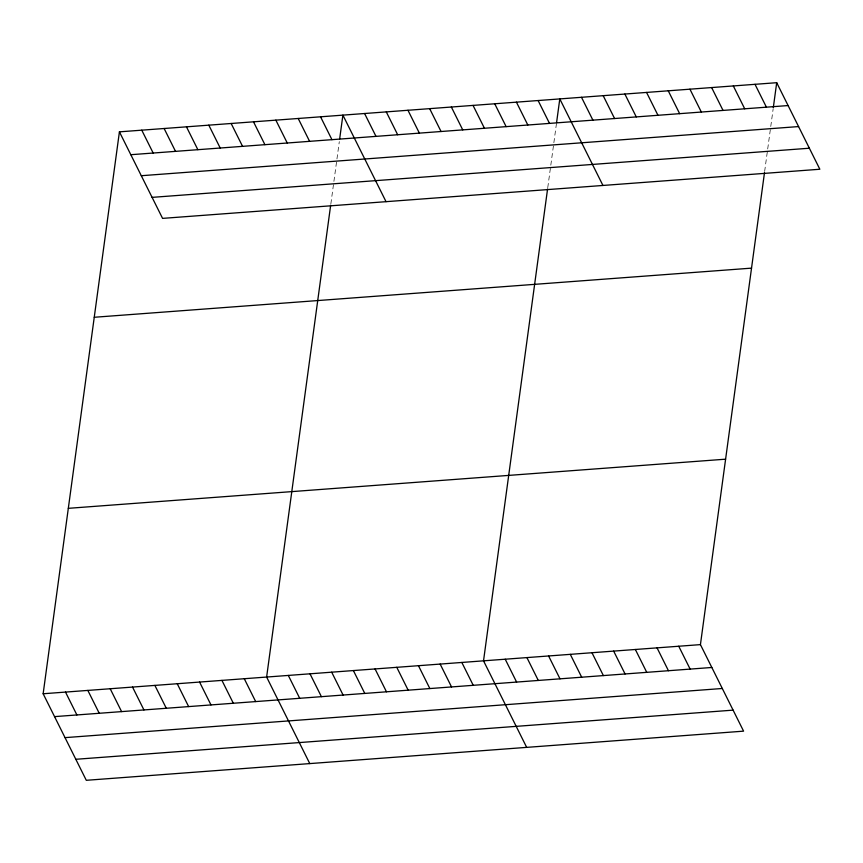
<?xml version="1.0" encoding="UTF-8"?>
<svg xmlns="http://www.w3.org/2000/svg" width="863" height="863" viewBox="0 0 863 863"><rect width="100%" height="100%" fill="white"/><g stroke="black" fill="none" stroke-linecap="round" stroke-linejoin="round"><path stroke-width="0.65" stroke-dasharray="4.32 3.24" d="M330.853 203.873L339.299 141.618M547.757 187.659L556.387 124.078M764.65 171.435L773.108 109.191"/><path stroke-width="1.29" d="M764.478 172.762L700.432 644.618L743.582 731.155L86.3 780.303L43.15 693.755L119.418 131.845L776.7 82.697L819.85 169.245L162.568 218.382L119.418 131.845M330.669 205.2L266.624 677.045L309.774 763.593M339.655 138.975L342.891 115.135L386.041 201.672M547.574 188.986L483.528 660.831L526.678 747.38M556.559 122.751L559.796 98.911L602.946 185.459M773.28 107.864L776.7 82.697M130.82 154.704L788.102 105.556M141.295 175.718L798.577 126.57M152.093 197.368L809.375 148.22M94.25 317.271L751.533 268.134M68.317 508.329L725.6 459.181M43.15 693.755L700.432 644.618M54.552 716.624L711.824 667.477M65.027 737.638L722.309 688.491M75.825 759.289L733.097 710.141M755.006 84.315L766.409 107.185M733.323 85.944L744.715 108.803M711.63 87.562L723.032 110.421M689.936 89.18L701.339 112.05M668.253 90.809L679.645 113.668M646.56 92.427L657.962 115.286M624.866 94.045L636.268 116.915M603.183 95.674L614.575 118.533M581.489 97.292L592.892 120.151M538.113 100.54L549.504 123.398M516.419 102.158L527.822 125.016M494.726 103.776L506.128 126.645M473.043 105.405L484.434 128.263M451.349 107.023L462.741 129.882M429.655 108.641L441.058 131.51M678.739 646.236L690.141 669.095M407.962 110.27L419.364 133.129M657.045 647.854L668.447 670.724M386.279 111.888L397.67 134.747M635.362 649.483L646.754 672.342M364.585 113.506L375.988 136.376M613.669 651.101L625.071 673.96M591.975 652.719L603.377 675.589M320.551 116.807L331.942 139.666M570.292 654.348L581.684 677.207M298.199 118.468L309.601 141.338M548.598 655.966L560.001 678.825M275.858 120.14L287.25 143.01M526.905 657.584L538.307 680.454M253.506 121.812L264.909 144.671M505.222 659.213L516.613 682.072M231.155 123.485L242.557 146.343M208.814 125.157L220.205 148.015M461.834 662.45L473.237 685.319M186.462 126.829L197.864 149.687M440.152 664.079L451.543 686.937M164.121 128.501L175.513 151.359M418.458 665.697L429.85 688.555M141.769 130.173L153.172 153.031M396.764 667.315L408.167 690.184M375.071 668.944L386.473 691.802M353.388 670.562L364.779 693.421M331.694 672.18L343.096 695.049M310 673.809L321.403 696.668M288.318 675.427L299.709 698.286M244.272 678.717L255.675 701.587M221.931 680.389L233.323 703.248M199.58 682.061L210.982 704.92M177.239 683.733L188.63 706.592M154.887 685.405L166.289 708.264M132.535 687.077L143.938 709.936M110.194 688.75L121.586 711.608M87.843 690.422L99.245 713.28M65.502 692.083L76.893 714.952"/></g></svg>
